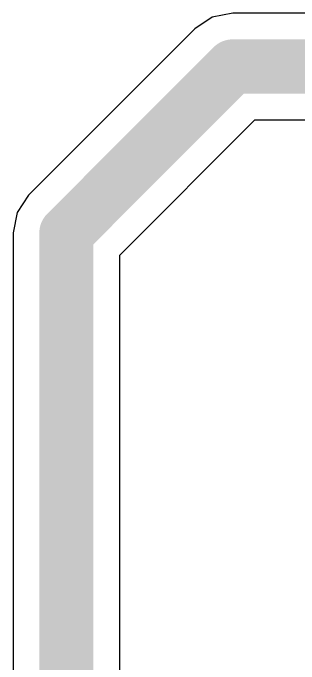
# Model space of a CAD drawing. Header units: inches. Extents: x -0.4 to 12.9, y -0.9 to 6.
# Drawn here: x 1.1202 to 1.1994, y 2.1368 to 2.3168 of the extents above; entities that cross this region are included whole.
import ezdxf

# ---------------------------------------------------------------- set-up
doc = ezdxf.new("R2010")
doc.units = ezdxf.units.IN
doc.header["$MEASUREMENT"] = 0
doc.layers.add('Bottom Layer', color=5, linetype='Continuous')

msp = doc.modelspace()

# ---------------------------------------------------------------- linework, layer by layer
at = {"layer": 'Bottom Layer'}
for p, q in [((1.17534, 2.31566), (1.17055, 2.31245)), ((1.181, 2.31678), (1.17534, 2.31566)), ((1.27175, 2.31678), (1.181, 2.31678)), ((1.17055, 2.31245), (1.1245, 2.2664)), ((1.14973, 2.24983), (1.18712, 2.28722)), ((1.18712, 2.28722), (1.27175, 2.28722)), ((1.1245, 2.2664), (1.12129, 2.26161)), ((1.12129, 2.26161), (1.12017, 2.25595)), ((1.12017, 2.25595), (1.12017, 1.77005)), ((1.14973, 1.77617), (1.14973, 2.24983))]:
    msp.add_line(p, q, dxfattribs=at)
at = {"layer": 'Bottom Layer', "const_width": 0.015}
for points in [[(1.13495, 2.25595), (1.181, 2.302)], [(1.181, 2.302), (1.30718, 2.302)], [(1.13495, 1.77005), (1.13495, 2.25595)]]:
    msp.add_lwpolyline(points, dxfattribs=at)
at = {"layer": 'Bottom Layer', "const_width": 0.0075}
for points in [[(1.17725, 2.302, 1), (1.18475, 2.302, 1)], [(1.17725, 2.302, 1), (1.18475, 2.302, 1)], [(1.1312, 2.25595, 1), (1.1387, 2.25595, 1)], [(1.1312, 2.25595, 1), (1.1387, 2.25595, 1)]]:
    msp.add_lwpolyline(points, format="xyb", close=True, dxfattribs=at)

doc.saveas('drawing.dxf')
